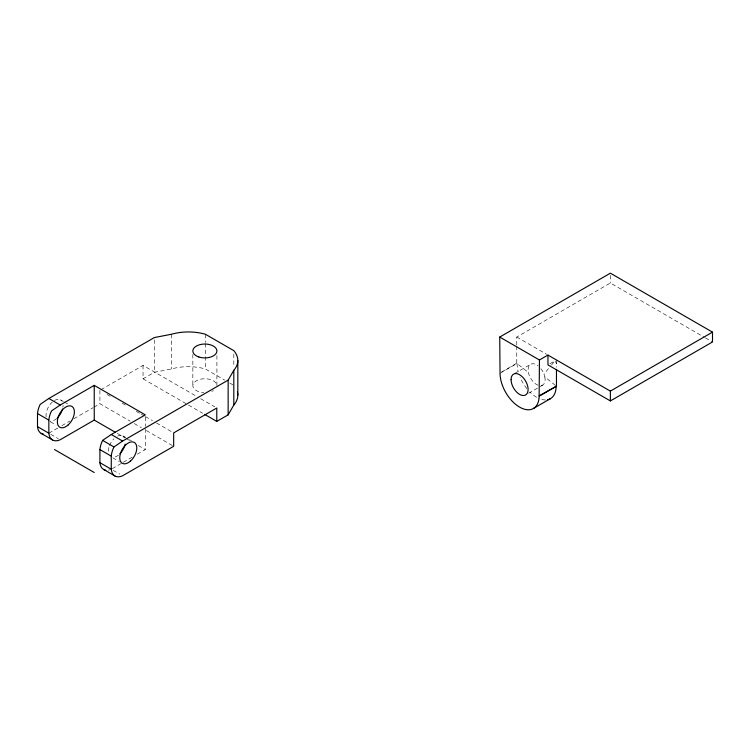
<?xml version="1.0" encoding="UTF-8"?>
<svg xmlns="http://www.w3.org/2000/svg" width="750" height="750" viewBox="0 0 750 750"><rect width="100%" height="100%" fill="white"/><g stroke="black" fill="none" stroke-linecap="round" stroke-linejoin="round"><path stroke-width="0.56" stroke-dasharray="3.75 2.81" d="M555.291 385.312L544.837 376.931L543.984 374.062L550.706 365.963M551.456 365.062L555.197 360.562L556.462 363.797M100.912 389.747L143.034 365.428L196.584 396.347M48.844 433.2L57.862 427.997M61.866 425.681L69.872 421.059M73.875 418.744L92.906 407.766M93.9 407.184L99.909 403.716L130.228 421.219M143.034 365.428L143.034 378.825L154.378 372.272L171.403 368.991A38.109 22.003 0 0 1 205.444 368.991L224.691 380.109M112.256 468.656L122.269 462.872M123.272 462.291L132.281 457.087M137.287 454.2L145.303 449.578L145.303 427.584M516.759 345.028L516.759 337.05L610.369 283.003L704.409 337.294M501.731 371.925L516.759 363.263L528.394 372.525M500.044 373.266L517.069 363.441A27.647 15.956 60 0 0 518.241 371.831M514.575 373.547L530.597 364.303M549.853 363.806L554.578 361.078M528.609 393.244L542.634 385.144M705.422 337.884L712.5 341.962M516.759 337.05L546.572 354.272M229.763 383.034L232.8 384.788M200.625 398.681L214.772 406.847M143.034 378.825L187.491 404.484M188.503 405.075L202.65 413.241M106.988 394.406L112.041 397.322M122.138 403.153L127.191 406.069M136.284 411.319L140.325 413.653M141.337 414.234L144.366 415.988M145.378 416.569L152.456 420.656M156.497 422.991L172.659 432.319M134.269 423.553L141.337 427.631M146.391 430.547L173.672 446.297M60.544 399.844L63.375 401.484M64.322 402.028L68.1 404.213M122.953 435.881L125.784 437.512M129.572 439.697L131.466 440.794M117.263 433.387L125.278 438.019M126.281 438.591L130.284 440.906M138.291 445.528L145.303 449.578M50.391 421.781L56.072 425.062M112.809 457.819L119.428 461.634M50.737 434.288L58.303 438.656M113.147 470.325L119.766 474.141M556.462 359.991L556.462 367.153M610.369 275.363L610.369 283.003M516.759 346.172L516.759 363.263M233.812 354.122L233.812 366.853M216.909 355.603L216.909 385.697A12.037 6.947 0 0 0 205.228 378.75A12.037 6.947 0 0 0 192.863 385.294A12.037 6.947 0 0 0 203.831 392.625M205.444 334.266L205.444 342.375M205.444 343.528L205.444 368.991M192.844 354.45L192.844 385.697M171.403 334.266L171.403 368.991M154.378 339.862L154.378 372.272M145.303 417.169L145.303 426.431M99.909 390.319L99.909 403.716M109.828 469.781A18.056 10.425 -60 0 1 108.441 470.138M117.675 436.088A12.037 6.947 -60 0 1 124.303 437.128M118.416 455.128A12.037 6.947 -60 0 1 112.678 457.266M108.422 451.209A12.037 6.947 -60 0 1 109.219 446.597M109.566 445.641A12.037 6.947 -60 0 1 114.028 438.741M54.525 400.444A12.037 6.947 -60 0 1 61.894 401.1M63.028 405.356A12.037 6.947 -60 0 1 62.906 407.137M56.728 418.491A12.037 6.947 -60 0 1 50.269 421.238M46.144 416.812A12.037 6.947 -60 0 1 52.322 402.047M213.384 390.609A12.037 6.947 0 0 1 211.781 391.397M538.097 385.256A12.037 6.947 60 0 1 528.103 369.806A12.037 6.947 60 0 1 538.097 365.897M540.872 368.672A12.037 6.947 60 0 1 543.984 374.062M544.837 376.931A12.037 6.947 60 0 1 540.872 385.688M545.494 399.956A27.647 15.956 60 0 1 538.65 398.353M536.616 397.294A27.647 15.956 60 0 1 529.931 392.081M526.838 388.631A27.647 15.956 60 0 1 520.059 377.166"/><path stroke-width="1.12" d="M712.5 332.137L610.369 391.106L547.959 355.069L547.959 364.894L610.369 400.931L712.5 341.962L712.5 332.137L610.369 273.178L499.734 337.05L500.044 373.266A27.647 15.956 60 0 0 519.591 407.119A27.647 15.956 60 0 0 539.138 395.841L556.472 386.194L556.462 369.394M539.138 395.841L539.447 359.981L547.959 355.069M237.375 391.819A38.109 22.003 0 0 1 233.812 405.028L228.141 414.853L216.788 421.406L216.788 408.009L173.672 432.909L173.672 446.297L122.606 475.781A18.056 10.425 -60 0 1 111.263 469.228L111.263 456.131A18.056 10.425 -60 0 1 113.963 446.944L122.606 441.056L228.141 380.128L233.812 370.303A38.109 22.003 0 0 0 233.812 350.653L205.444 334.266A38.109 22.003 0 0 0 171.403 334.266L154.378 337.547L48.844 398.475L40.209 404.363A18.056 10.425 -60 0 0 37.5 413.541L37.5 426.647A18.056 10.425 -60 0 0 43.425 434.166M105.834 470.203A18.056 10.425 -60 0 1 99.909 462.675L99.909 449.578A18.056 10.425 -60 0 1 102.619 440.391L111.263 434.503L145.303 414.853L94.237 385.369L60.197 405.028L51.553 410.906A18.056 10.425 -60 0 0 48.844 420.094L48.844 433.2A18.056 10.425 -60 0 0 60.197 439.753L94.237 420.094L115.266 432.234M539.447 396.019L556.472 386.194M533.409 408.488L550.434 398.663M499.734 337.05L539.447 359.981M204.666 414.403L216.788 421.406M48.844 398.475L60.197 405.028M111.263 434.503L122.606 441.056M102.619 440.391L113.963 446.944M37.5 413.541L48.844 420.094M99.909 449.578L111.263 456.131M37.5 426.647L48.844 433.2M99.909 462.675L111.263 469.228M41.166 433.397L52.519 439.95M103.575 469.425L114.928 475.978M54.525 449.578L94.237 472.509M610.369 391.106L610.369 400.931M237.825 360.478L237.825 395.203M233.812 370.303L233.812 405.028M228.141 380.128L228.141 414.853M94.237 385.369L94.237 420.094M125.156 444.094A12.037 6.947 -60 0 1 119.841 453.853M62.522 409.012A12.037 6.947 -60 0 1 57.431 417.825M556.163 386.006A27.647 15.956 60 0 1 547.472 399.759M68.072 425.044A12.037 6.947 -60 0 0 71.888 406.397A12.037 6.947 -60 0 0 57.647 419.025A12.037 6.947 -60 0 0 68.072 425.044M130.481 461.072A12.037 6.947 -60 0 0 134.297 442.425A12.037 6.947 -60 0 0 120.056 455.053A12.037 6.947 -60 0 0 130.481 461.072M198.863 356.991A12.037 6.947 0 0 0 216.909 350.972A12.037 6.947 0 0 0 198.863 344.962A12.037 6.947 0 0 0 198.863 356.991M511.078 379.641A12.037 6.947 60 0 0 523.847 395.522A12.037 6.947 60 0 0 523.847 378.497A12.037 6.947 60 0 0 511.078 379.641"/></g></svg>
